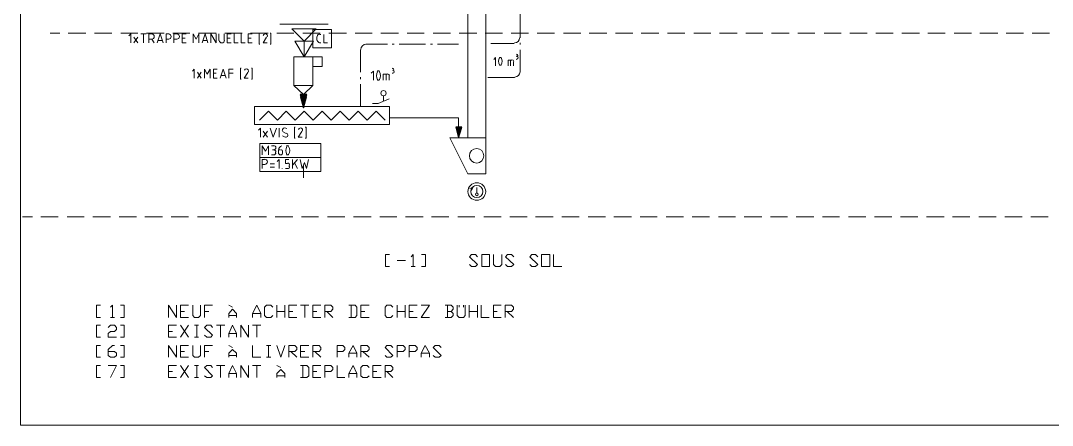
# Model space of a CAD drawing. Header units: millimetres. Extents: x 7 to 416, y 7 to 290.
# Drawn here: x 6.7 to 118.4, y 6.6 to 50.4 of the extents above; entities that cross this region are included whole.
import ezdxf

# ---------------------------------------------------------------- set-up
doc = ezdxf.new("R2010")
doc.units = ezdxf.units.MM
doc.header["$MEASUREMENT"] = 0
doc.layers.get('0').update_dxf_attribs({"linetype": 'CONTINUOUS'})

msp = doc.modelspace()

# ---------------------------------------------------------------- hatches: boundary and pattern name
at = {"true_color": 0x000007}
for points in [[(37.69, 42.38), (36.96, 42.38), (37.31, 41.1)], [(37.64, 42.13), (37.01, 42.13), (37.31, 40.94)], [(54.45, 38.85), (53.83, 38.85), (54.12, 37.71)]]:
    msp.add_hatch(color=0, dxfattribs=at).paths.add_polyline_path(points)

# ---------------------------------------------------------------- linework, layer by layer
at = {"color": 0, "linetype": 'Continuous', "lineweight": 15, "true_color": 0x000007}
for points in [[(6.68, 6.59), (413.06, 6.59), (413.06, 290.09), (6.68, 290.09)], [(55.1, 57.37), (55.1, 278.95), (57.05, 278.95), (57.05, 211.56), (57.05, 37.71), (55.1, 37.71)], [(36.07, 49.49), (38.7, 49.49), (37.39, 48.18)], [(38.32, 47.45), (40.36, 47.45), (40.36, 49.44), (38.32, 49.44)], [(38.4, 48.18), (36.37, 48.18), (37.39, 46.45)], [(36.37, 48.18), (36.37, 48.18)], [(46.28, 42.54), (46.2, 42.76), (45.98, 42.84), (45.78, 42.76), (45.7, 42.54), (45.78, 42.33), (45.98, 42.24), (46.2, 42.33)], [(53.15, 37.71), (55.1, 33.82), (57.05, 33.82), (57.05, 37.71)], [(56.84, 35.77), (56.79, 36.05), (56.62, 36.32), (56.37, 36.48), (56.08, 36.53), (55.78, 36.48), (55.51, 36.32), (55.35, 36.05), (55.31, 35.77), (55.35, 35.48), (55.51, 35.21), (55.78, 35.05), (56.08, 34.96), (56.37, 35.05), (56.62, 35.21), (56.79, 35.48)], [(56.62, 23.78), (56.62, 25.08), (57.47, 25.08), (57.47, 23.78)], [(63.11, 23.78), (63.11, 25.08), (63.98, 25.08), (63.98, 23.78)]]:
    msp.add_lwpolyline(points, close=True, dxfattribs=at)
at = {"color": 0, "linetype": 'Continuous', "lineweight": 15, "true_color": 0x000006}
for points in [[(60.77, 48.51), (60.77, 51.39), (60.77, 51.39)], [(43.48, 44.82), (43.48, 47.24), (43.48, 47.24)], [(44.08, 47.84), (46.41, 47.84), (46.41, 47.84)], [(46.93, 47.84), (47.14, 47.84), (47.14, 47.84)], [(47.69, 47.84), (50.52, 47.84), (50.52, 47.84)], [(51.08, 47.84), (51.28, 47.84), (51.28, 47.84)], [(51.84, 47.84), (54.12, 47.84), (54.12, 47.84)], [(57.6, 47.92), (60.13, 47.92), (60.13, 47.92)], [(60.77, 47.8), (60.77, 48), (60.77, 48)], [(60.77, 44.82), (60.77, 47.24), (60.77, 47.24)], [(43.48, 44.06), (43.48, 44.28), (43.48, 44.28)], [(57.3, 44.24), (60.18, 44.24), (60.18, 44.24)], [(43.48, 41.1), (43.48, 43.52), (43.48, 43.52)], [(15.32, 13.95), (14.89, 13.95), (14.89, 15.22), (15.32, 15.22)], [(16.17, 14.59), (16.84, 14.59), (17.06, 14.38), (17.06, 14.16), (16.84, 13.95), (16.43, 13.95), (16.17, 14.16), (16.17, 14.79), (16.63, 15.22), (16.84, 15.22)], [(17.49, 15.22), (17.9, 15.22), (17.9, 13.95), (17.49, 13.95)], [(22.69, 13.95), (22.69, 15.22), (23.58, 13.95), (23.58, 15.22)], [(24.01, 13.95), (24.01, 15.22), (24.85, 15.22)], [(24.01, 14.59), (24.42, 14.59), (24.42, 14.59)], [(25.32, 15.22), (25.32, 14.16), (25.53, 13.95), (25.96, 13.95), (26.16, 14.16), (26.16, 15.22)], [(26.59, 13.95), (26.59, 15.22), (27.48, 15.22)], [(26.59, 14.59), (27.05, 14.59), (27.05, 14.59)], [(29.63, 15.01), (29.22, 15.22), (29.22, 15.22)], [(29.22, 13.95), (29.22, 14.38), (29.63, 14.79), (30.06, 14.38), (30.06, 13.95)], [(31.8, 15.22), (31.8, 13.95), (32.7, 13.95)], [(33.32, 15.22), (33.79, 15.22), (33.79, 15.22)], [(33.54, 15.22), (33.54, 13.95), (33.54, 13.95)], [(34.43, 15.22), (34.85, 13.95), (35.28, 15.22)], [(35.74, 13.95), (35.74, 15.22), (36.37, 15.22), (36.58, 15.01), (36.58, 14.79), (36.37, 14.59), (35.74, 14.59)], [(35.96, 14.59), (36.58, 13.95), (36.58, 13.95)], [(37.01, 13.95), (37.01, 15.22), (37.89, 15.22)], [(37.01, 14.59), (37.48, 14.59), (37.48, 14.59)], [(38.32, 13.95), (38.32, 15.22), (39, 15.22), (39.21, 15.01), (39.21, 14.79), (39, 14.59), (38.32, 14.59)], [(38.54, 14.59), (39.21, 13.95), (39.21, 13.95)], [(40.95, 13.95), (40.95, 15.22), (41.58, 15.22), (41.8, 15.01), (41.8, 14.79), (41.58, 14.59), (40.95, 14.59)], [(42.23, 13.95), (42.23, 14.38), (42.69, 15.22), (43.1, 14.38), (43.1, 13.95)], [(43.53, 13.95), (43.53, 15.22), (44.21, 15.22), (44.43, 15.01), (44.43, 14.79), (44.21, 14.59), (43.53, 14.59)], [(43.75, 14.59), (44.43, 13.95), (44.43, 13.95)], [(46.16, 14.16), (46.36, 13.95), (46.79, 13.95), (47.01, 14.16), (46.16, 15.01), (46.36, 15.22), (46.79, 15.22), (47.01, 15.01)], [(47.47, 13.95), (47.47, 15.22), (48.1, 15.22), (48.32, 15.01), (48.32, 14.79), (48.1, 14.59), (47.47, 14.59)], [(48.75, 13.95), (48.75, 15.22), (49.42, 15.22), (49.64, 15.01), (49.64, 14.79), (49.42, 14.59), (48.75, 14.59)], [(50.05, 13.95), (50.05, 14.38), (50.48, 15.22), (50.95, 14.38), (50.95, 13.95)], [(51.38, 14.16), (51.57, 13.95), (52.01, 13.95), (52.22, 14.16), (51.38, 15.01), (51.57, 15.22), (52.01, 15.22), (52.22, 15.01)], [(24.01, 13.95), (24.85, 13.95), (24.85, 13.95)], [(29.22, 14.16), (30.06, 14.16), (30.06, 14.16)], [(33.32, 13.95), (33.79, 13.95), (33.79, 13.95)], [(37.01, 13.95), (37.89, 13.95), (37.89, 13.95)], [(42.23, 14.38), (43.1, 14.38), (43.1, 14.38)], [(50.05, 14.38), (50.95, 14.38), (50.95, 14.38)]]:
    msp.add_lwpolyline(points, dxfattribs=at)
at = {"color": 0, "linetype": 'Continuous', "lineweight": 15, "true_color": 0x000007}
for points in [[(34.76, 50), (39.98, 50), (39.98, 50)], [(18.63, 47.97), (18.63, 48.94), (18.42, 48.73)], [(18.96, 47.97), (19.39, 48.6), (19.39, 48.6)], [(18.96, 48.6), (19.39, 47.97), (19.39, 47.97)], [(19.72, 48.94), (20.29, 48.94), (20.29, 48.94)], [(19.99, 47.97), (19.99, 48.94), (19.99, 48.94)], [(20.57, 47.97), (20.57, 48.94), (20.86, 48.94)], [(20.86, 48.38), (20.57, 48.38), (20.57, 48.38)], [(20.91, 48.38), (21.13, 47.97), (21.13, 47.97)], [(21.46, 47.97), (21.81, 48.94), (22.11, 47.97)], [(22.01, 48.22), (21.54, 48.22), (21.54, 48.22)], [(22.44, 47.97), (22.44, 48.94), (22.69, 48.94)], [(22.69, 48.38), (22.44, 48.38), (22.44, 48.38)], [(23.28, 47.97), (23.28, 48.94), (23.58, 48.94)], [(23.58, 48.38), (23.28, 48.38), (23.28, 48.38)], [(24.6, 47.97), (24.17, 47.97), (24.17, 48.94), (24.6, 48.94)], [(24.52, 48.48), (24.17, 48.48), (24.17, 48.48)], [(25.37, 47.97), (25.37, 48.94), (25.7, 48.38), (25.99, 48.94), (25.99, 47.97)], [(26.34, 47.97), (26.67, 48.94), (26.97, 47.97)], [(26.89, 48.22), (26.42, 48.22), (26.42, 48.22)], [(27.3, 47.97), (27.3, 48.94), (27.86, 47.97), (27.86, 48.94)], [(28.16, 48.94), (28.16, 48.22), (28.16, 48.22)], [(28.71, 48.22), (28.71, 48.94), (28.71, 48.94)], [(29.47, 47.97), (29.04, 47.97), (29.04, 48.94), (29.47, 48.94)], [(29.39, 48.48), (29.04, 48.48), (29.04, 48.48)], [(29.82, 48.94), (29.82, 47.97), (30.23, 47.97)], [(30.58, 48.94), (30.58, 47.97), (30.99, 47.97)], [(31.75, 47.97), (31.34, 47.97), (31.34, 48.94), (31.75, 48.94)], [(31.64, 48.48), (31.34, 48.48), (31.34, 48.48)], [(32.6, 49.03), (32.51, 49.03), (32.51, 47.84), (32.6, 47.84)], [(33.32, 48.6), (32.94, 47.97), (33.37, 47.97)], [(33.7, 49.03), (33.79, 49.03), (33.79, 47.84), (33.7, 47.84)], [(37.39, 46.45), (37.39, 48.18), (37.39, 48.18)], [(38.78, 48.22), (38.78, 48.68), (38.78, 48.68)], [(39.05, 48.89), (39.21, 48.89), (39.21, 48.89)], [(39.51, 48.89), (39.51, 48), (39.93, 48)], [(39.21, 48), (39.05, 48), (39.05, 48)], [(36.29, 43.38), (37.31, 42.38), (38.32, 43.38), (38.32, 46.45), (36.29, 46.45), (36.29, 43.38), (38.32, 43.38)], [(38.32, 46.45), (39.35, 46.45), (39.35, 45.42), (38.32, 45.42)], [(25.48, 44.15), (25.48, 45.12), (25.28, 44.92)], [(25.83, 44.15), (26.24, 44.82), (26.24, 44.82)], [(25.83, 44.82), (26.24, 44.15), (26.24, 44.15)], [(26.59, 44.15), (26.59, 45.12), (26.89, 44.58), (27.22, 45.12), (27.22, 44.15)], [(27.98, 44.15), (27.57, 44.15), (27.57, 45.12), (27.98, 45.12)], [(27.86, 44.71), (27.57, 44.71), (27.57, 44.71)], [(28.28, 44.15), (28.63, 45.12), (28.96, 44.15)], [(29.25, 44.15), (29.25, 45.12), (29.72, 45.12)], [(29.25, 44.71), (29.72, 44.71), (29.72, 44.71)], [(30.58, 45.25), (30.48, 45.25), (30.48, 44.06), (30.58, 44.06)], [(31.29, 44.79), (30.91, 44.15), (31.34, 44.15)], [(31.67, 45.25), (31.75, 45.25), (31.75, 44.06), (31.67, 44.06)], [(28.87, 44.44), (28.41, 44.44), (28.41, 44.44)], [(44.81, 41.4), (45.4, 41.4), (45.4, 41.4)], [(45.4, 41.4), (46.58, 41.94), (46.58, 41.94)], [(45.98, 41.7), (45.98, 42.24), (45.98, 42.24)], [(32.02, 41.1), (46.63, 41.1), (46.63, 39.15), (32.02, 39.15)], [(32.02, 39.15), (32.02, 41.1), (32.02, 41.1)], [(33.54, 40.59), (32.56, 39.63), (32.56, 39.63)], [(34.52, 39.63), (33.54, 40.59), (33.54, 40.59)], [(35.44, 40.59), (34.52, 39.63), (34.52, 39.63)], [(36.42, 39.63), (35.44, 40.59), (35.44, 40.59)], [(37.39, 40.59), (36.42, 39.63), (36.42, 39.63)], [(38.37, 39.63), (37.39, 40.59), (37.39, 40.59)], [(39.35, 40.59), (38.37, 39.63), (38.37, 39.63)], [(40.31, 39.63), (39.35, 40.59), (39.35, 40.59)], [(41.28, 40.59), (40.31, 39.63), (40.31, 39.63)], [(42.26, 39.63), (41.28, 40.59), (41.28, 40.59)], [(43.24, 40.59), (42.26, 39.63), (42.26, 39.63)], [(44.21, 39.63), (43.24, 40.59), (43.24, 40.59)], [(46.16, 39.63), (45.19, 40.59), (44.21, 39.63)], [(54.12, 39.88), (46.63, 39.88), (46.63, 39.88)], [(54.12, 39.88), (54.12, 37.71), (54.12, 37.71)], [(32.65, 37.76), (32.65, 38.73), (32.43, 38.52)], [(32.94, 37.76), (33.41, 38.44), (33.41, 38.44)], [(32.94, 38.44), (33.41, 37.76), (33.41, 37.76)], [(33.7, 38.73), (34.05, 37.76), (34.38, 38.73)], [(34.68, 37.76), (34.68, 38.73), (34.68, 38.73)], [(35.14, 38.3), (35.44, 38.17), (35.44, 38.17)], [(36.42, 38.85), (36.34, 38.85), (36.34, 37.68), (36.42, 37.68)], [(37.13, 38.39), (36.75, 37.76), (37.18, 37.76)], [(37.51, 38.85), (37.61, 38.85), (37.61, 37.68), (37.51, 37.68)], [(37.31, 34.71), (37.31, 33.39), (37.31, 33.39)], [(55.7, 32.38), (55.35, 32.22), (55.35, 32.22)], [(55.7, 32.38), (55.51, 32), (55.51, 32)], [(56.08, 31.7), (56.08, 32.33), (56.08, 32.33)], [(46.63, 23.78), (46.2, 23.78), (46.2, 25.08), (46.63, 25.08)], [(48.99, 24.84), (49.21, 25.08), (49.21, 23.78)], [(50.1, 25.08), (50.52, 25.08), (50.52, 23.78), (50.1, 23.78)], [(55.31, 23.99), (55.51, 23.78), (55.94, 23.78), (56.16, 23.99), (55.31, 24.84), (55.51, 25.08), (55.94, 25.08), (56.16, 24.84)], [(57.9, 25.08), (57.9, 23.99), (58.11, 23.78), (58.57, 23.78), (58.79, 23.99), (58.79, 25.08)], [(59.2, 23.99), (59.42, 23.78), (59.85, 23.78), (60.1, 23.99), (59.2, 24.84), (59.42, 25.08), (59.85, 25.08), (60.1, 24.84)], [(61.83, 23.99), (62.05, 23.78), (62.46, 23.78), (62.68, 23.99), (61.83, 24.84), (62.05, 25.08), (62.46, 25.08), (62.68, 24.84)], [(64.41, 25.08), (64.41, 23.78), (65.31, 23.78)], [(47.47, 24.41), (48.36, 24.41), (48.36, 24.41)], [(48.99, 23.78), (49.42, 23.78), (49.42, 23.78)], [(15.32, 16.12), (14.89, 16.12), (14.89, 17.42), (15.32, 17.42)], [(16.17, 17.18), (16.43, 17.42), (16.84, 17.42), (17.06, 17.18), (17.06, 16.96), (16.84, 16.74), (16.43, 16.74), (16.17, 16.53), (16.17, 16.12), (17.06, 16.12)], [(17.49, 17.42), (17.9, 17.42), (17.9, 16.12), (17.49, 16.12)], [(22.69, 16.12), (22.69, 17.42), (23.58, 17.42)], [(24.01, 16.12), (24.85, 17.42), (24.85, 17.42)], [(24.01, 17.42), (24.85, 16.12), (24.85, 16.12)], [(25.53, 17.42), (25.96, 17.42), (25.96, 17.42)], [(25.75, 17.42), (25.75, 16.12), (25.75, 16.12)], [(26.59, 16.33), (26.84, 16.12), (27.27, 16.12), (27.48, 16.33), (26.59, 17.18), (26.84, 17.42), (27.27, 17.42), (27.48, 17.18)], [(27.9, 17.42), (28.79, 17.42), (28.79, 17.42)], [(28.33, 17.42), (28.33, 16.12), (28.33, 16.12)], [(29.22, 16.12), (29.22, 16.53), (29.63, 17.42), (30.06, 16.53), (30.06, 16.12)], [(30.53, 16.12), (30.53, 17.42), (31.37, 16.12), (31.37, 17.42)], [(31.8, 17.42), (32.7, 17.42), (32.7, 17.42)], [(32.27, 17.42), (32.27, 16.12), (32.27, 16.12)], [(22.69, 16.74), (23.12, 16.74), (23.12, 16.74)], [(22.69, 16.12), (23.58, 16.12), (23.58, 16.12)], [(25.53, 16.12), (25.96, 16.12), (25.96, 16.12)], [(29.22, 16.53), (30.06, 16.53), (30.06, 16.53)]]:
    msp.add_lwpolyline(points, dxfattribs=at)
at = {"color": 0, "linetype": 'Continuous', "lineweight": 20, "true_color": 0xbababa}
for points in [[(9.89, 49.03), (10.92, 49.03), (10.92, 49.03)], [(11.85, 49.03), (13.75, 49.03), (13.75, 49.03)], [(14.69, 49.03), (16.55, 49.03), (16.55, 49.03)], [(17.52, 49.03), (19.39, 49.03), (19.39, 49.03)], [(20.32, 49.03), (22.22, 49.03), (22.22, 49.03)], [(23.16, 49.03), (25.02, 49.03), (25.02, 49.03)], [(25.96, 49.03), (27.86, 49.03), (27.86, 49.03)], [(28.79, 49.03), (30.66, 49.03), (30.66, 49.03)], [(31.59, 49.03), (33.49, 49.03), (33.49, 49.03)], [(34.43, 49.03), (36.29, 49.03), (36.29, 49.03)], [(37.26, 49.03), (39.13, 49.03), (39.13, 49.03)], [(40.06, 49.03), (41.96, 49.03), (41.96, 49.03)], [(42.9, 49.03), (44.76, 49.03), (44.76, 49.03)], [(45.7, 49.03), (47.6, 49.03), (47.6, 49.03)], [(48.53, 49.03), (50.4, 49.03), (50.4, 49.03)], [(51.38, 49.03), (53.23, 49.03), (53.23, 49.03)], [(54.17, 49.03), (56.08, 49.03), (56.08, 49.03)], [(57, 49.03), (58.87, 49.03), (58.87, 49.03)], [(59.8, 49.03), (61.7, 49.03), (61.7, 49.03)], [(62.64, 49.03), (64.5, 49.03), (64.5, 49.03)], [(65.47, 49.03), (67.34, 49.03), (67.34, 49.03)], [(68.27, 49.03), (70.17, 49.03), (70.17, 49.03)], [(71.12, 49.03), (72.97, 49.03), (72.97, 49.03)], [(73.9, 49.03), (75.82, 49.03), (75.82, 49.03)], [(76.74, 49.03), (78.61, 49.03), (78.61, 49.03)], [(79.59, 49.03), (81.44, 49.03), (81.44, 49.03)], [(82.37, 49.03), (84.29, 49.03), (84.29, 49.03)], [(85.21, 49.03), (87.08, 49.03), (87.08, 49.03)], [(88.01, 49.03), (89.91, 49.03), (89.91, 49.03)], [(90.84, 49.03), (92.71, 49.03), (92.71, 49.03)], [(93.69, 49.03), (95.56, 49.03), (95.56, 49.03)], [(96.48, 49.03), (98.38, 49.03), (98.38, 49.03)], [(99.31, 49.03), (101.18, 49.03), (101.18, 49.03)], [(102.11, 49.03), (104.03, 49.03), (104.03, 49.03)], [(104.95, 49.03), (106.82, 49.03), (106.82, 49.03)], [(107.78, 49.03), (109.65, 49.03), (109.65, 49.03)], [(110.58, 49.03), (112.5, 49.03), (112.5, 49.03)], [(113.43, 49.03), (115.29, 49.03), (115.29, 49.03)], [(116.22, 49.03), (118.12, 49.03), (118.12, 49.03)], [(6.9, 29.15), (7.96, 29.15), (7.96, 29.15)], [(8.89, 29.15), (10.76, 29.15), (10.76, 29.15)], [(11.71, 29.15), (13.58, 29.15), (13.58, 29.15)], [(14.51, 29.15), (16.43, 29.15), (16.43, 29.15)], [(17.36, 29.15), (19.23, 29.15), (19.23, 29.15)], [(20.15, 29.15), (22.06, 29.15), (22.06, 29.15)], [(22.98, 29.15), (24.85, 29.15), (24.85, 29.15)], [(25.83, 29.15), (27.7, 29.15), (27.7, 29.15)], [(28.63, 29.15), (30.53, 29.15), (30.53, 29.15)], [(31.45, 29.15), (33.32, 29.15), (33.32, 29.15)], [(34.25, 29.15), (36.17, 29.15), (36.17, 29.15)], [(37.1, 29.15), (38.95, 29.15), (38.95, 29.15)], [(39.93, 29.15), (41.8, 29.15), (41.8, 29.15)], [(42.72, 29.15), (44.64, 29.15), (44.64, 29.15)], [(45.57, 29.15), (47.42, 29.15), (47.42, 29.15)], [(48.36, 29.15), (50.27, 29.15), (50.27, 29.15)], [(51.19, 29.15), (53.06, 29.15), (53.06, 29.15)], [(54.04, 29.15), (55.89, 29.15), (55.89, 29.15)], [(56.84, 29.15), (58.74, 29.15), (58.74, 29.15)], [(59.67, 29.15), (61.54, 29.15), (61.54, 29.15)], [(62.46, 29.15), (64.37, 29.15), (64.37, 29.15)], [(65.31, 29.15), (67.16, 29.15), (67.16, 29.15)], [(68.14, 29.15), (70.01, 29.15), (70.01, 29.15)], [(70.93, 29.15), (72.84, 29.15), (72.84, 29.15)], [(73.78, 29.15), (75.63, 29.15), (75.63, 29.15)], [(76.58, 29.15), (78.48, 29.15), (78.48, 29.15)], [(79.41, 29.15), (81.28, 29.15), (81.28, 29.15)], [(82.25, 29.15), (84.11, 29.15), (84.11, 29.15)], [(85.05, 29.15), (86.95, 29.15), (86.95, 29.15)], [(87.88, 29.15), (89.75, 29.15), (89.75, 29.15)], [(90.67, 29.15), (92.58, 29.15), (92.58, 29.15)], [(93.52, 29.15), (95.37, 29.15), (95.37, 29.15)], [(96.35, 29.15), (98.22, 29.15), (98.22, 29.15)], [(99.15, 29.15), (101.05, 29.15), (101.05, 29.15)], [(101.99, 29.15), (103.84, 29.15), (103.84, 29.15)], [(104.79, 29.15), (106.69, 29.15), (106.69, 29.15)], [(107.62, 29.15), (109.49, 29.15), (109.49, 29.15)], [(110.46, 29.15), (112.32, 29.15), (112.32, 29.15)], [(113.26, 29.15), (115.16, 29.15), (115.16, 29.15)], [(116.09, 29.15), (117.96, 29.15), (117.96, 29.15)]]:
    msp.add_lwpolyline(points, dxfattribs=at)
at = {"color": 0, "linetype": 'Continuous', "lineweight": 15, "true_color": 0x000001}
for points in [[(58.11, 45.5), (58.11, 46.4), (57.93, 46.18)], [(59.47, 45.5), (59.47, 46.1), (59.88, 46.1)], [(59.75, 45.5), (59.75, 46.1), (59.75, 46.1)], [(60.05, 45.93), (60.05, 45.5), (60.05, 45.5)], [(60.34, 46.69), (60.39, 46.69), (60.39, 46.69)], [(60.39, 46.18), (60.34, 46.18), (60.34, 46.18)], [(60.39, 46.48), (60.38, 46.5), (60.38, 46.5)], [(44.89, 43.95), (44.89, 44.92), (44.64, 44.71)], [(46.93, 45.2), (46.96, 45.2), (46.96, 45.2)], [(46.96, 44.71), (46.93, 44.71), (46.93, 44.71)], [(45.95, 43.95), (45.95, 44.58), (46.41, 44.58)], [(46.28, 43.95), (46.28, 44.58), (46.28, 44.58)], [(46.58, 44.41), (46.58, 43.95), (46.58, 43.95)]]:
    msp.add_lwpolyline(points, dxfattribs=at)
msp.add_lwpolyline([(46.96, 45.01), (46.96, 45.01)], close=True, dxfattribs=at)
at = {"color": 0, "linetype": 'Continuous', "lineweight": -2, "true_color": 0x000007}
for points in [[(37.69, 42.38), (36.96, 42.38), (37.31, 41.1)], [(37.64, 42.13), (37.01, 42.13), (37.31, 40.94)], [(54.45, 38.85), (53.83, 38.85), (54.12, 37.71)]]:
    msp.add_lwpolyline(points, close=True, dxfattribs=at)
at = {"color": 0, "linetype": 'Continuous', "lineweight": 15, "true_color": 0x000005}
msp.add_lwpolyline([(32.6, 34.07), (39.21, 34.07), (39.21, 37.08), (32.6, 37.08)], close=True, dxfattribs=at)
for points in [[(32.86, 35.86), (32.86, 36.83), (33.19, 36.27), (33.54, 36.83), (33.54, 35.86)], [(33.84, 36.83), (34.09, 36.83), (34.09, 36.83)], [(34.09, 35.86), (33.84, 35.86), (33.84, 35.86)], [(34.09, 36.4), (33.95, 36.4), (33.95, 36.4)], [(34.3, 36.15), (34.3, 36.05), (34.3, 36.05)], [(34.6, 36.4), (34.6, 36.05), (34.6, 36.05)], [(34.81, 36.4), (34.6, 36.4), (34.6, 36.4)], [(35.06, 36.05), (35.06, 36.15), (35.06, 36.15)], [(32.6, 35.56), (39.21, 35.56), (39.21, 35.56)], [(32.86, 34.37), (32.86, 35.34), (33.11, 35.34)], [(33.11, 34.8), (32.86, 34.8), (32.86, 34.8)], [(34.17, 34.88), (33.7, 34.88), (33.7, 34.88)], [(34.68, 34.37), (34.68, 35.34), (34.47, 35.13)], [(35.57, 34.91), (35.36, 34.91), (35.36, 35.34), (35.74, 35.34)], [(35.77, 34.58), (35.77, 34.71), (35.77, 34.71)], [(36.12, 34.37), (36.12, 35.34), (36.12, 35.34)], [(36.67, 35.34), (36.12, 34.75), (36.12, 34.75)], [(36.34, 35), (36.67, 34.37), (36.67, 34.37)], [(36.96, 35.34), (37.18, 34.37), (37.43, 35.05), (37.64, 34.37), (37.86, 35.34)], [(33.7, 34.53), (34.17, 34.53), (34.17, 34.53)], [(35.01, 34.37), (35.01, 34.42), (35.01, 34.42)], [(35.36, 34.37), (35.57, 34.37), (35.57, 34.37)]]:
    msp.add_lwpolyline(points, dxfattribs=at)
at = {"color": 0, "linetype": 'Continuous', "lineweight": 15, "true_color": 0x000004}
for points in [[(15.32, 18.27), (14.89, 18.27), (14.89, 19.59), (15.32, 19.59)], [(16.43, 19.38), (16.63, 19.59), (16.63, 18.27)], [(17.49, 19.59), (17.9, 19.59), (17.9, 18.27), (17.49, 18.27)], [(22.69, 18.27), (22.69, 19.59), (23.58, 18.27), (23.58, 19.59)], [(24.01, 18.27), (24.01, 19.59), (24.85, 19.59)], [(25.32, 19.59), (25.32, 18.48), (25.53, 18.27), (25.96, 18.27), (26.16, 18.48), (26.16, 19.59)], [(26.59, 18.27), (26.59, 19.59), (27.48, 19.59)], [(29.63, 19.38), (29.22, 19.59), (29.22, 19.59)], [(29.22, 18.27), (29.22, 18.7), (29.63, 19.16), (30.06, 18.7), (30.06, 18.27)], [(31.8, 18.27), (31.8, 18.7), (32.27, 19.59), (32.7, 18.7), (32.7, 18.27)], [(34, 18.48), (33.79, 18.27), (33.32, 18.27), (33.11, 18.48), (33.11, 19.38), (33.32, 19.59), (33.79, 19.59), (34, 19.38)], [(34.43, 18.27), (34.43, 19.59), (34.43, 19.59)], [(35.28, 19.59), (35.28, 18.27), (35.28, 18.27)], [(35.74, 18.27), (35.74, 19.59), (36.58, 19.59)], [(37.01, 19.59), (37.89, 19.59), (37.89, 19.59)], [(37.48, 19.59), (37.48, 18.27), (37.48, 18.27)], [(38.32, 18.27), (38.32, 19.59), (39.21, 19.59)], [(39.63, 18.27), (39.63, 19.59), (40.27, 19.59), (40.49, 19.38), (40.49, 19.16), (40.27, 18.91), (39.63, 18.91)], [(42.23, 18.27), (42.9, 18.27), (43.1, 18.48), (43.1, 19.38), (42.9, 19.59), (42.23, 19.59)], [(42.47, 19.59), (42.47, 18.27), (42.47, 18.27)], [(43.53, 18.27), (43.53, 19.59), (44.43, 19.59)], [(47.01, 18.48), (46.79, 18.27), (46.36, 18.27), (46.16, 18.48), (46.16, 19.38), (46.36, 19.59), (46.79, 19.59), (47.01, 19.38)], [(47.47, 18.27), (47.47, 19.59), (47.47, 19.59)], [(48.32, 19.59), (48.32, 18.27), (48.32, 18.27)], [(48.75, 18.27), (48.75, 19.59), (49.64, 19.59)], [(50.05, 19.59), (50.95, 19.59), (50.05, 18.27), (50.95, 18.27)], [(53.31, 18.91), (53.53, 19.16), (53.53, 19.38), (53.31, 19.59), (52.68, 19.59)], [(52.9, 19.59), (52.9, 18.27), (52.9, 18.27)], [(53.96, 19.59), (53.96, 18.48), (54.17, 18.27), (54.64, 18.27), (54.83, 18.48), (54.83, 19.59)], [(54.17, 19.59), (54.17, 19.38), (54.17, 19.38)], [(54.64, 19.38), (54.64, 19.59), (54.64, 19.59)], [(55.26, 18.27), (55.26, 19.59), (55.26, 19.59)], [(56.16, 19.59), (56.16, 18.27), (56.16, 18.27)], [(56.57, 19.59), (56.57, 18.27), (57.43, 18.27)], [(57.9, 18.27), (57.9, 19.59), (58.74, 19.59)], [(59.17, 18.27), (59.17, 19.59), (59.85, 19.59), (60.05, 19.38), (60.05, 19.16), (59.85, 18.91), (59.17, 18.91)], [(16.43, 18.27), (16.84, 18.27), (16.84, 18.27)], [(24.01, 18.91), (24.42, 18.91), (24.42, 18.91)], [(24.01, 18.27), (24.85, 18.27), (24.85, 18.27)], [(26.59, 18.91), (27.05, 18.91), (27.05, 18.91)], [(29.22, 18.48), (30.06, 18.48), (30.06, 18.48)], [(31.8, 18.7), (32.7, 18.7), (32.7, 18.7)], [(34.43, 18.91), (35.28, 18.91), (35.28, 18.91)], [(35.74, 18.91), (36.17, 18.91), (36.17, 18.91)], [(35.74, 18.27), (36.58, 18.27), (36.58, 18.27)], [(38.32, 18.91), (38.75, 18.91), (38.75, 18.91)], [(38.32, 18.27), (39.21, 18.27), (39.21, 18.27)], [(39.84, 18.91), (40.49, 18.27), (40.49, 18.27)], [(43.53, 18.91), (43.96, 18.91), (43.96, 18.91)], [(43.53, 18.27), (44.43, 18.27), (44.43, 18.27)], [(47.47, 18.91), (48.32, 18.91), (48.32, 18.91)], [(48.75, 18.91), (49.21, 18.91), (49.21, 18.91)], [(48.75, 18.27), (49.64, 18.27), (49.64, 18.27)], [(52.68, 18.27), (53.31, 18.27), (53.53, 18.48), (53.53, 18.7), (53.31, 18.91), (52.9, 18.91)], [(55.26, 18.91), (56.16, 18.91), (56.16, 18.91)], [(57.9, 18.91), (58.31, 18.91), (58.31, 18.91)], [(57.9, 18.27), (58.74, 18.27), (58.74, 18.27)], [(59.37, 18.91), (60.05, 18.27), (60.05, 18.27)]]:
    msp.add_lwpolyline(points, dxfattribs=at)
at = {"color": 0, "linetype": 'Continuous', "lineweight": 15, "true_color": 0x000028}
for points in [[(15.32, 11.75), (14.89, 11.75), (14.89, 13.06), (15.32, 13.06)], [(16.17, 13.06), (17.06, 13.06), (16.43, 11.75)], [(17.49, 13.06), (17.9, 13.06), (17.9, 11.75), (17.49, 11.75)], [(22.69, 11.75), (22.69, 13.06), (23.58, 13.06)], [(22.69, 12.43), (23.12, 12.43), (23.12, 12.43)], [(24.01, 11.75), (24.85, 13.06), (24.85, 13.06)], [(24.01, 13.06), (24.85, 11.75), (24.85, 11.75)], [(25.53, 13.06), (25.96, 13.06), (25.96, 13.06)], [(25.75, 13.06), (25.75, 11.75), (25.75, 11.75)], [(26.59, 11.96), (26.84, 11.75), (27.27, 11.75), (27.48, 11.96), (26.59, 12.86), (26.84, 13.06), (27.27, 13.06), (27.48, 12.86)], [(27.9, 13.06), (28.79, 13.06), (28.79, 13.06)], [(28.33, 13.06), (28.33, 11.75), (28.33, 11.75)], [(29.22, 11.75), (29.22, 12.18), (29.63, 13.06), (30.06, 12.18), (30.06, 11.75)], [(30.53, 11.75), (30.53, 13.06), (31.37, 11.75), (31.37, 13.06)], [(31.8, 13.06), (32.7, 13.06), (32.7, 13.06)], [(32.27, 13.06), (32.27, 11.75), (32.27, 11.75)], [(34.85, 12.86), (34.43, 13.06), (34.43, 13.06)], [(34.43, 11.75), (34.43, 12.18), (34.85, 12.64), (35.28, 12.18), (35.28, 11.75)], [(37.01, 11.75), (37.69, 11.75), (37.89, 11.96), (37.89, 12.86), (37.69, 13.06), (37.01, 13.06)], [(37.26, 13.06), (37.26, 11.75), (37.26, 11.75)], [(38.32, 11.75), (38.32, 13.06), (39.21, 13.06)], [(38.32, 12.43), (38.75, 12.43), (38.75, 12.43)], [(39.63, 11.75), (39.63, 13.06), (40.27, 13.06), (40.49, 12.86), (40.49, 12.64), (40.27, 12.43), (39.63, 12.43)], [(40.95, 13.06), (40.95, 11.75), (41.8, 11.75)], [(42.23, 11.75), (42.23, 12.18), (42.69, 13.06), (43.1, 12.18), (43.1, 11.75)], [(44.43, 11.96), (44.21, 11.75), (43.75, 11.75), (43.53, 11.96), (43.53, 12.86), (43.75, 13.06), (44.21, 13.06), (44.43, 12.86)], [(44.84, 11.75), (44.84, 13.06), (45.73, 13.06)], [(44.84, 12.43), (45.27, 12.43), (45.27, 12.43)], [(46.16, 11.75), (46.16, 13.06), (46.79, 13.06), (47.01, 12.86), (47.01, 12.64), (46.79, 12.43), (46.16, 12.43)], [(46.36, 12.43), (47.01, 11.75), (47.01, 11.75)], [(22.69, 11.75), (23.58, 11.75), (23.58, 11.75)], [(25.53, 11.75), (25.96, 11.75), (25.96, 11.75)], [(29.22, 12.18), (30.06, 12.18), (30.06, 12.18)], [(34.43, 11.96), (35.28, 11.96), (35.28, 11.96)], [(38.32, 11.75), (39.21, 11.75), (39.21, 11.75)], [(42.23, 12.18), (43.1, 12.18), (43.1, 12.18)], [(44.84, 11.75), (45.73, 11.75), (45.73, 11.75)]]:
    msp.add_lwpolyline(points, dxfattribs=at)
at = {"color": 0, "linetype": 'Continuous', "lineweight": 15, "true_color": 0x000007}
for points, knots in [([(20.9, 48.38), (21.05, 48.38), (21.16, 48.51), (21.16, 48.66), (21.16, 48.66), (21.16, 48.81), (21.05, 48.94), (20.9, 48.94)], [0, 0, 0, 0, 0.125, 0.125, 0.125, 0.125, 1, 1, 1, 1]), ([(22.72, 48.38), (22.87, 48.38), (22.98, 48.51), (22.98, 48.66), (22.98, 48.66), (22.98, 48.81), (22.87, 48.94), (22.72, 48.94)], [0, 0, 0, 0, 0.125, 0.125, 0.125, 0.125, 1, 1, 1, 1]), ([(23.6, 48.38), (23.76, 48.38), (23.88, 48.51), (23.88, 48.66), (23.88, 48.66), (23.88, 48.81), (23.76, 48.94), (23.6, 48.94)], [0, 0, 0, 0, 0.125, 0.125, 0.125, 0.125, 1, 1, 1, 1]), ([(28.19, 48.23), (28.19, 48.08), (28.33, 47.97), (28.48, 47.97), (28.48, 47.97), (28.63, 47.97), (28.76, 48.08), (28.76, 48.23)], [0, 0, 0, 0, 0.125, 0.125, 0.125, 0.125, 1, 1, 1, 1]), ([(33.37, 48.63), (33.42, 48.7), (33.42, 48.8), (33.37, 48.86), (33.37, 48.86), (33.34, 48.94), (33.26, 48.98), (33.18, 48.98)], [0, 0, 0, 0, 0.125, 0.125, 0.125, 0.125, 1, 1, 1, 1]), ([(31.34, 44.81), (31.39, 44.89), (31.39, 44.97), (31.34, 45.06), (31.34, 45.06), (31.31, 45.12), (31.22, 45.17), (31.14, 45.17)], [0, 0, 0, 0, 0.125, 0.125, 0.125, 0.125, 1, 1, 1, 1]), ([(35.24, 38.77), (35.14, 38.77), (35.05, 38.7), (35.03, 38.59), (35.03, 38.59), (35, 38.49), (35.05, 38.39), (35.14, 38.34)], [0, 0, 0, 0, 0.125, 0.125, 0.125, 0.125, 1, 1, 1, 1]), ([(35.38, 37.76), (35.49, 37.76), (35.57, 37.82), (35.61, 37.94), (35.61, 37.94), (35.62, 38.04), (35.57, 38.16), (35.49, 38.21)], [0, 0, 0, 0, 0.125, 0.125, 0.125, 0.125, 1, 1, 1, 1]), ([(37.18, 38.42), (37.23, 38.49), (37.23, 38.59), (37.2, 38.65), (37.2, 38.65), (37.15, 38.73), (37.08, 38.77), (36.98, 38.77)], [0, 0, 0, 0, 0.125, 0.125, 0.125, 0.125, 1, 1, 1, 1]), ([(57.05, 31.88), (57.05, 32.41), (56.62, 32.84), (56.09, 32.84), (56.09, 32.84), (55.56, 32.84), (55.13, 32.41), (55.13, 31.88), (55.13, 31.88), (55.13, 31.37), (55.56, 30.94), (56.09, 30.94), (56.09, 30.94), (56.62, 30.94), (57.05, 31.37), (57.05, 31.88)], [0, 0, 0, 0, 0.0625, 0.0625, 0.0625, 0.0625, 0.125, 0.125, 0.125, 0.125, 0.1875, 0.1875, 0.1875, 0.1875, 1, 1, 1, 1]), ([(56.75, 31.88), (56.75, 32.25), (56.46, 32.55), (56.09, 32.55), (56.09, 32.55), (55.73, 32.55), (55.43, 32.25), (55.43, 31.88), (55.43, 31.88), (55.43, 31.52), (55.73, 31.24), (56.09, 31.24), (56.09, 31.24), (56.46, 31.24), (56.75, 31.52), (56.75, 31.88)], [0, 0, 0, 0, 0.0625, 0.0625, 0.0625, 0.0625, 0.125, 0.125, 0.125, 0.125, 0.1875, 0.1875, 0.1875, 0.1875, 1, 1, 1, 1]), ([(56.24, 31.59), (56.24, 31.67), (56.17, 31.74), (56.09, 31.74), (56.09, 31.74), (56.01, 31.74), (55.94, 31.67), (55.94, 31.59), (55.94, 31.59), (55.94, 31.5), (56.01, 31.44), (56.09, 31.44), (56.09, 31.44), (56.17, 31.44), (56.24, 31.5), (56.24, 31.59)], [0, 0, 0, 0, 0.0625, 0.0625, 0.0625, 0.0625, 0.125, 0.125, 0.125, 0.125, 0.1875, 0.1875, 0.1875, 0.1875, 1, 1, 1, 1])]:
    msp.add_open_spline(points, degree=3, knots=knots, dxfattribs=at)
for points in [[(33.18, 48.94), (33.08, 48.94), (32.98, 48.88), (32.96, 48.76)], [(39.07, 48.94), (38.93, 48.94), (38.83, 48.83), (38.83, 48.71)], [(38.83, 48.23), (38.83, 48.12), (38.93, 48), (39.07, 48)], [(31.14, 45.17), (31.04, 45.17), (30.94, 45.11), (30.93, 45.01)], [(35.53, 38.72), (35.44, 38.75), (35.36, 38.77), (35.26, 38.77)], [(37, 38.77), (36.88, 38.77), (36.8, 38.7), (36.77, 38.6)], [(35.03, 37.91), (35.13, 37.84), (35.24, 37.81), (35.36, 37.79)]]:
    msp.add_open_spline(points, degree=3, dxfattribs=at)
at = {"color": 0, "linetype": 'Continuous', "lineweight": 15, "true_color": 0x000006}
for points in [[(60.16, 47.97), (60.48, 47.97), (60.73, 48.22), (60.73, 48.53)], [(44.11, 47.84), (43.78, 47.84), (43.53, 47.59), (43.53, 47.27)], [(60.2, 44.28), (60.51, 44.28), (60.77, 44.54), (60.77, 44.86)]]:
    msp.add_open_spline(points, degree=3, dxfattribs=at)
at = {"color": 0, "linetype": 'Continuous', "lineweight": 15, "true_color": 0x000001}
for points in [[(58.54, 46.38), (58.41, 46.15), (58.41, 45.85), (58.54, 45.6)], [(58.72, 45.6), (58.86, 45.85), (58.86, 46.15), (58.72, 46.38)], [(60.1, 45.95), (60.1, 46.07), (60.01, 46.15), (59.9, 46.15)], [(45.34, 44.86), (45.19, 44.59), (45.19, 44.26), (45.34, 44)], [(45.54, 44), (45.68, 44.26), (45.68, 44.59), (45.54, 44.86)], [(46.63, 44.43), (46.63, 44.53), (46.54, 44.63), (46.43, 44.63)]]:
    msp.add_open_spline(points, degree=3, dxfattribs=at)
for points in [[(58.72, 46.36), (58.71, 46.38), (58.67, 46.4), (58.64, 46.4), (58.64, 46.4), (58.61, 46.4), (58.57, 46.38), (58.54, 46.36)], [(60.41, 46.53), (60.48, 46.53), (60.53, 46.58), (60.53, 46.63), (60.53, 46.63), (60.53, 46.69), (60.48, 46.74), (60.41, 46.74)], [(60.41, 46.23), (60.49, 46.23), (60.56, 46.3), (60.56, 46.38), (60.56, 46.38), (60.56, 46.46), (60.49, 46.53), (60.41, 46.53)], [(45.54, 44.89), (45.5, 44.94), (45.47, 44.96), (45.42, 44.96), (45.42, 44.96), (45.37, 44.96), (45.32, 44.94), (45.3, 44.89)], [(46.99, 45.04), (47.04, 45.04), (47.09, 45.09), (47.09, 45.15), (47.09, 45.15), (47.09, 45.2), (47.04, 45.25), (46.99, 45.25)], [(46.99, 44.71), (47.07, 44.71), (47.14, 44.77), (47.14, 44.86), (47.14, 44.86), (47.14, 44.94), (47.07, 45.01), (46.99, 45.01)], [(58.54, 45.6), (58.57, 45.57), (58.61, 45.55), (58.64, 45.55), (58.64, 45.55), (58.67, 45.55), (58.71, 45.57), (58.72, 45.6)], [(45.3, 44), (45.32, 43.96), (45.37, 43.95), (45.42, 43.95), (45.42, 43.95), (45.47, 43.95), (45.5, 43.96), (45.54, 44)]]:
    msp.add_open_spline(points, degree=3, knots=[0, 0, 0, 0, 0.125, 0.125, 0.125, 0.125, 1, 1, 1, 1], dxfattribs=at)
at = {"color": 0, "linetype": 'Continuous', "lineweight": 15, "true_color": 0x000005}
for points in [[(34.1, 36.4), (34.23, 36.4), (34.33, 36.5), (34.33, 36.63), (34.33, 36.63), (34.33, 36.77), (34.23, 36.87), (34.1, 36.87)], [(34.6, 36.09), (34.6, 35.96), (34.7, 35.86), (34.83, 35.86), (34.83, 35.86), (34.96, 35.86), (35.06, 35.96), (35.06, 36.09)], [(35.06, 36.19), (35.06, 36.24), (35.05, 36.3), (35.01, 36.35), (35.01, 36.35), (34.96, 36.39), (34.9, 36.4), (34.85, 36.4)], [(35.71, 36.8), (35.67, 36.85), (35.64, 36.87), (35.59, 36.87), (35.59, 36.87), (35.54, 36.87), (35.49, 36.85), (35.48, 36.8)], [(35.48, 35.91), (35.49, 35.87), (35.54, 35.86), (35.59, 35.86), (35.59, 35.86), (35.64, 35.86), (35.67, 35.87), (35.71, 35.91)], [(33.13, 34.83), (33.29, 34.83), (33.41, 34.96), (33.41, 35.11), (33.41, 35.11), (33.41, 35.26), (33.29, 35.39), (33.13, 35.39)]]:
    msp.add_open_spline(points, degree=3, knots=[0, 0, 0, 0, 0.125, 0.125, 0.125, 0.125, 1, 1, 1, 1], dxfattribs=at)
for points in [[(34.33, 36.17), (34.33, 36.3), (34.23, 36.4), (34.1, 36.4)], [(34.1, 35.86), (34.23, 35.86), (34.33, 35.96), (34.33, 36.09)], [(34.96, 36.83), (34.78, 36.77), (34.65, 36.6), (34.63, 36.42)], [(35.51, 36.77), (35.36, 36.5), (35.36, 36.17), (35.51, 35.91)], [(35.71, 35.91), (35.86, 36.17), (35.86, 36.5), (35.71, 36.77)], [(35.82, 34.73), (35.82, 34.86), (35.72, 34.96), (35.59, 34.96)], [(35.59, 34.37), (35.72, 34.37), (35.82, 34.47), (35.82, 34.6)]]:
    msp.add_open_spline(points, degree=3, dxfattribs=at)

doc.saveas('drawing.dxf')
